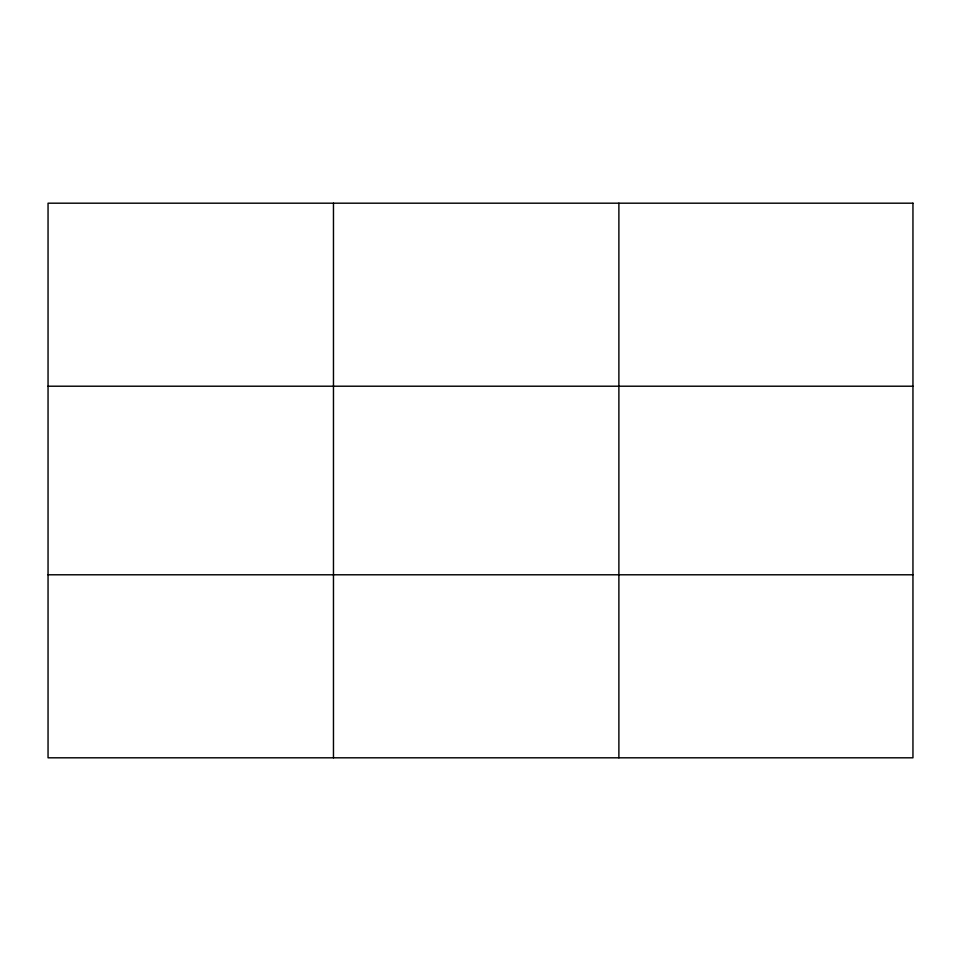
<?xml version="1.0" encoding="UTF-8"?>
<svg xmlns="http://www.w3.org/2000/svg" width="961" height="961" viewBox="0 0 961 961"><rect width="100%" height="100%" fill="white"/><g stroke="black" fill="none" stroke-linecap="round" stroke-linejoin="round"><path stroke-width="1.44" d="M333.467 203.191L333.467 757.809M618.884 203.191L618.884 757.809M48.05 386.214L912.95 386.214M48.05 574.786L912.95 574.786M912.95 203.191L912.95 757.809L48.05 757.809L48.05 203.191L912.95 203.191"/></g></svg>
